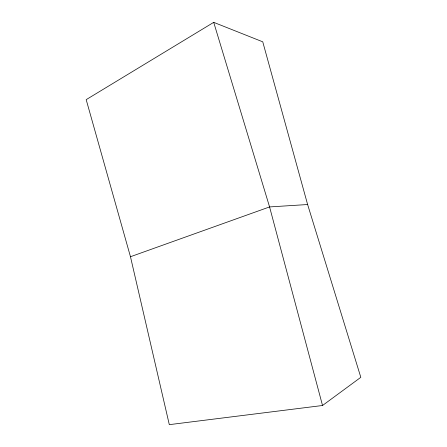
<?xml version="1.0" encoding="UTF-8"?>
<svg xmlns="http://www.w3.org/2000/svg" width="447" height="447" viewBox="0 0 447 447"><rect width="100%" height="100%" fill="white"/><g stroke="black" fill="none" stroke-linecap="round" stroke-linejoin="round"><path stroke-width="0.67" d="M322.527 405.496L360.818 377.324L307.62 204.53L262.752 41.822L213.711 22.35L86.182 99.647L130.468 256.729L169.307 424.65L322.527 405.496L269.575 206.927L213.711 22.35M130.468 256.729L269.575 206.927L307.62 204.53"/></g></svg>
